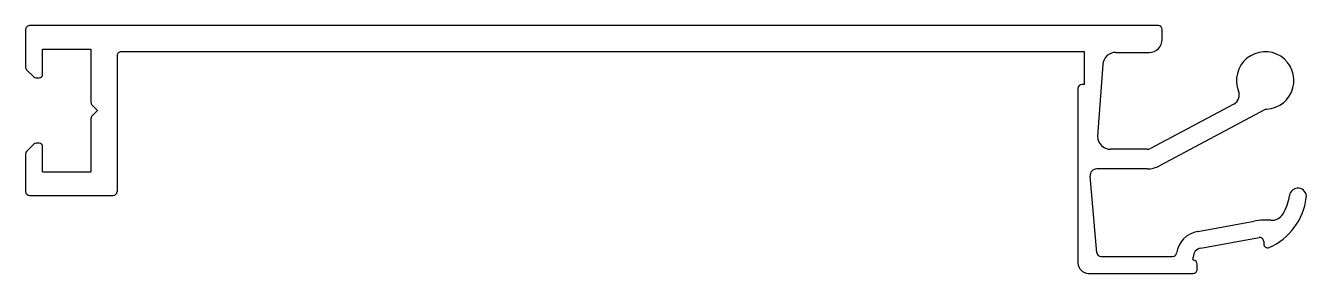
# Model space of a CAD drawing. Extents: x 2176.6 to 2274.7, y 1575.8 to 1594.7.
import ezdxf

# ---------------------------------------------------------------- set-up
doc = ezdxf.new("R2010")
doc.units = 0
doc.layers.get('0').update_dxf_attribs({"linetype": 'CONTINUOUS'})

msp = doc.modelspace()

# ---------------------------------------------------------------- linework, layer by layer
for p, q in [((2176.631, 1594.416), (2176.631, 1591.52)), ((2263.331, 1594.715), (2176.931, 1594.716)), ((2263.631, 1593.664), (2263.631, 1594.415)), ((2177.931, 1590.966), (2177.931, 1592.916)), ((2177.931, 1592.916), (2181.631, 1592.916)), ((2181.631, 1592.916), (2181.631, 1588.84)), ((2183.631, 1592.416), (2183.631, 1582.016)), ((2257.682, 1592.715), (2183.931, 1592.716)), ((2257.682, 1590.215), (2257.682, 1592.715)), ((2260.075, 1592.664), (2262.631, 1592.664)), ((2176.705, 1591.343), (2177.258, 1590.789)), ((2259.078, 1591.736), (2258.682, 1586.251)), ((2177.435, 1590.716), (2177.681, 1590.716)), ((2257.682, 1590.215), (2257.482, 1590.215)), ((2257.182, 1589.915), (2257.182, 1576.552)), ((2181.719, 1588.628), (2182.131, 1588.216)), ((2182.131, 1588.216), (2181.719, 1587.804)), ((2269.098, 1588.703), (2262.723, 1585.31)), ((2271.503, 1588.284), (2263.427, 1583.986)), ((2181.631, 1587.592), (2181.631, 1583.516)), ((2177.258, 1585.643), (2176.705, 1585.089)), ((2177.681, 1585.716), (2177.435, 1585.716)), ((2177.931, 1583.516), (2177.931, 1585.466)), ((2262.488, 1585.251), (2259.682, 1585.251)), ((2176.631, 1584.912), (2176.631, 1582.016)), ((2177.931, 1583.516), (2181.631, 1583.516)), ((2262.488, 1583.751), (2258.614, 1583.751)), ((2258.635, 1577.312), (2258.119, 1583.185)), ((2176.931, 1581.716), (2183.331, 1581.716)), ((2266.343, 1578.966), (2270.675, 1579.752)), ((2266.575, 1577.687), (2271.042, 1578.497)), ((2271.395, 1578.202), (2271.395, 1578.006)), ((2258.932, 1577.052), (2264.427, 1577.051)), ((2266, 1576.751), (2266, 1576.998)), ((2266, 1576.751), (2266.002, 1576.751)), ((2266.302, 1576.051), (2266.302, 1576.451)), ((2257.982, 1575.752), (2266.002, 1575.751))]:
    msp.add_line(p, q)
for centre, radius, start, end in [((2176.931, 1594.416), 0.3, 89.99946, 180), ((2263.331, 1594.415), 0.3, 360, 89.99943), ((2262.631, 1593.664), 1, 270, 0), ((2183.931, 1592.416), 0.3, 89.99946, 180), ((2260.075, 1591.664), 1, 90, 175.87593), ((2271.51, 1590.515), 2.2, 273.07538, 201.64429), ((2176.881, 1591.52), 0.25, 180, 225), ((2177.435, 1590.966), 0.25, 225, 270), ((2177.681, 1590.966), 0.25, 270, 360), ((2257.482, 1589.915), 0.3, 90, 180), ((2268.722, 1589.409), 0.8, 298.02201, 21.64429), ((2181.931, 1588.84), 0.3, 180, 225), ((2271.644, 1588.019), 0.3, 93.07538, 118.02201), ((2181.931, 1587.592), 0.3, 135, 180), ((2259.682, 1586.251), 1, 180, 269.99661), ((2177.435, 1585.466), 0.25, 90, 135), ((2177.681, 1585.466), 0.25, 360, 90), ((2262.488, 1585.751), 0.5, 269.99661, 298.02201), ((2176.881, 1584.912), 0.25, 135, 180), ((2258.614, 1583.251), 0.5, 89.99661, 187.59082), ((2262.488, 1585.751), 2, 269.99661, 298.02201), ((2274.013, 1581.624), 0.65, 352.72408, 172.72408), ((2176.931, 1582.016), 0.3, 180, 270), ((2183.331, 1582.016), 0.3, 270, 0), ((2269.861, 1582.154), 4.836, 293.8579, 352.72408), ((2269.861, 1582.154), 3.536, 328.13129, 352.72408), ((2272.014, 1580.816), 1, 265.72671, 328.13129), ((2271.567, 1574.832), 5, 85.72671, 100.28279), ((2266.7, 1576.998), 2, 100.28279, 171.16342), ((2271.095, 1578.202), 0.3, 360, 100.28279), ((2266.7, 1576.998), 0.7, 100.28279, 180), ((2271.695, 1578.006), 0.3, 180, 293.8579), ((2257.982, 1576.552), 0.8, 180, 269.99625), ((2258.932, 1577.352), 0.3, 187.59082, 269.99625), ((2264.427, 1577.351), 0.3, 269.99625, 351.16342), ((2266.002, 1576.451), 0.3, 0, 90), ((2266.002, 1576.051), 0.3, 269.99665, 0)]:
    msp.add_arc(centre, radius, start, end)

doc.saveas('drawing.dxf')
